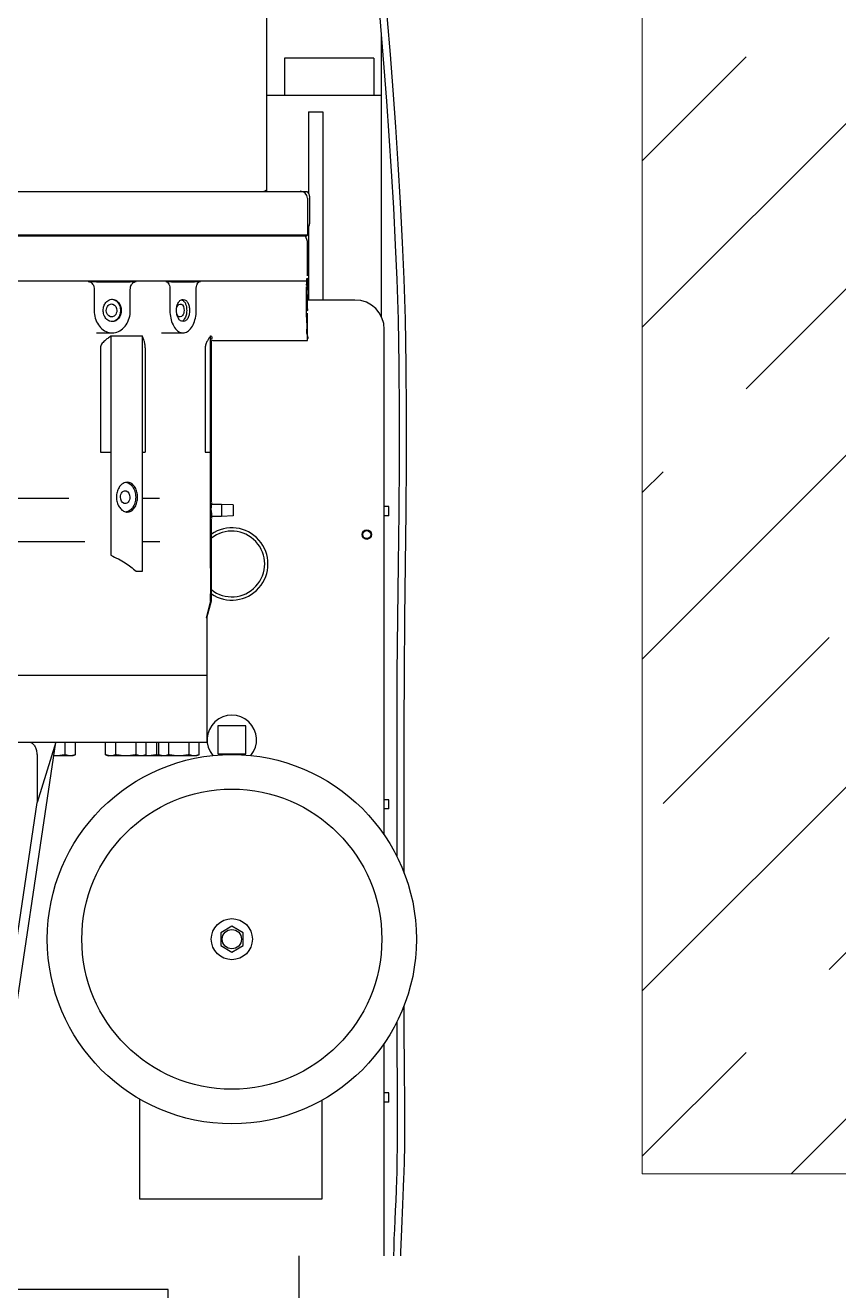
# Model space of a CAD drawing. Extents: x -18489 to 195597, y -1599 to 112111.
# Drawn here: x -16367.4 to -16298.1, y 8096.4 to 8204.2 of the extents above; entities that cross this region are included whole.
import ezdxf

# ---------------------------------------------------------------- set-up
doc = ezdxf.new("R2010")
doc.units = 0
doc.header["$LTSCALE"] = 100
doc.layers.add('188K-SM-03-F10-MECH-EQ-Y2257103$0$Micron CUP L10 CDA EQU$0$M-EQPM-AD', color=5, linetype='Continuous')

# ---------------------------------------------------------------- blocks, each defined once
blk = doc.blocks.new('188K-SM-03-F10-MECH-EQ-Y2257103$0$Micron CUP L10 CDA EQU$0$XCM7Q30CDA-200K$0$xCUP-L40-M03-HVAC-EQ$0$xCUP-L40-M03-HVAC-EQ$0$XCUP-L40-HVAC-EQ$0$C700')
for p, q in [((-637, 324.5), (-637, 378.5)), ((-525.5, 378.5), (-525.5, 353.1)), ((-525.5, 353.1), (525.5, 353.1)), ((-709.8, 324.5), (-709.8, 143.4)), ((-656.5, 276.2), (-501.2, 276.2)), ((-656.5, 192), (-656.5, 276.2)), ((-501.2, 276.2), (-501.2, 191)), ((-713.6, 193.5), (-709.8, 193.5)), ((-713.6, 193.5), (-713.6, 185.6)), ((-713.6, 185.6), (-709.8, 185.6)), ((-386.2, 178.8), (-429.6, -113.2)), ((-378, 178.8), (-413.8, -61.8)), ((-726.7, 126.9), (-726.7, 111)), ((-720.4, 125.4), (-720.4, 126.9)), ((-579.8, 65.6), (-589.4, 60.1)), ((-570.3, 60.1), (-579.8, 65.6)), ((-589.4, 60.1), (-589.4, 49.1)), ((-570.3, 49.1), (-570.3, 60.1)), ((-589.4, 49.1), (-579.8, 43.6)), ((-579.8, 43.6), (-570.3, 49.1)), ((-720.4, -29.8), (-720.4, -16.1)), ((-709.8, -34.2), (-709.8, -465.2)), ((-713.6, -56.4), (-709.8, -56.4)), ((-713.6, -56.4), (-713.6, -64.3)), ((-713.6, -64.3), (-709.8, -64.3)), ((-429.6, -113.2), (-413.8, -61.8)), ((-413.8, -100.5), (-413.8, -61.8)), ((-567.9, -103.4), (-591.7, -103.4)), ((-591.7, -103.4), (-591.7, -127.2)), ((-567.9, -127.2), (-567.9, -103.4)), ((-552, -102.6), (-549.7, -101.6)), ((-552, -102.6), (-552, -113.2)), ((-549.7, -101.6), (-474.5, -101.6)), ((-543.3, -102.6), (-543.3, -113.2)), ((-526, -102.6), (-526, -113.2)), ((-517.4, -102.6), (-519.7, -101.6)), ((-517.4, -102.6), (-517.4, -113.2)), ((-515.7, -102.6), (-515.7, -113.2)), ((-506.8, -102.6), (-504.5, -101.6)), ((-506.8, -102.6), (-506.8, -113.2)), ((-498.1, -102.6), (-498.1, -113.2)), ((-480.8, -102.6), (-480.8, -113.2)), ((-472.2, -102.6), (-474.5, -101.6)), ((-472.2, -102.6), (-472.2, -113.2)), ((-446.4, -102.6), (-444.1, -101.6)), ((-446.4, -102.6), (-446.4, -113.2)), ((-444.1, -101.6), (-427.9, -101.6)), ((-437.7, -102.6), (-437.7, -113.2)), ((-192.9, -113.2), (-558.6, -113.2)), ((-558.6, -219.4), (-558.6, -113.2)), ((-591.7, -127.2), (-567.9, -127.2)), ((-558.6, -170.2), (536.8, -170.2)), ((-558.6, -219.4), (-562.4, -233.7)), ((-561.6, -233.7), (-557.8, -219.4)), ((-558.6, -219.4), (-557.8, -219.4)), ((-561.6, -233.7), (-562.4, -233.7)), ((-562.4, -233.7), (-562.4, -303.5)), ((-561.6, -233.7), (-561.6, -239.8)), ((-561.6, -261.7), (-561.6, -459.7)), ((-498.1, -259), (-503.6, -259)), ((-503.6, -259), (-503.6, -459.7)), ((-476.6, -459.7), (-476.6, -272.6)), ((-503.6, -284.4), (-518.4, -284.4)), ((-270.2, -284.4), (-454.3, -284.4)), ((-713.6, -306.2), (-709.8, -306.2)), ((-713.6, -306.2), (-713.6, -314.2)), ((-580.9, -306.1), (-570.9, -305.7)), ((-580.9, -315.7), (-580.9, -306.1)), ((-570.9, -305.7), (-562.3, -305.7)), ((-570.9, -316), (-570.9, -305.7)), ((-562.4, -304.1), (-562.4, -304.4)), ((-562.4, -304.1), (-562.4, -304.4)), ((-562.4, -304.4), (-562.4, -304.5)), ((-562.4, -304.5), (-562.4, -304.7)), ((-562.4, -304.5), (-562.3, -305.7)), ((-562.4, -304.7), (-562.3, -305.7)), ((-713.6, -314.2), (-709.8, -314.2)), ((-580.9, -315.7), (-570.9, -316)), ((-570.9, -316), (-562.3, -316)), ((-562.4, -317.2), (-562.3, -316)), ((-562.4, -317.1), (-562.3, -316.1)), ((-562.4, -317.2), (-562.4, -317.1)), ((-562.4, -317.4), (-562.4, -317.2)), ((-562.4, -317.7), (-562.4, -317.4)), ((-562.4, -317.7), (-562.4, -317.4)), ((-562.4, -318.2), (-562.4, -455.7)), ((-518.1, -321), (-503.6, -321)), ((-518.1, -321), (-503.6, -321)), ((-440.9, -321), (-336.4, -321)), ((-557.1, -360.6), (-561.6, -360.6)), ((-557.1, -449.4), (-557.1, -360.6)), ((-503.6, -360.6), (-505.9, -360.6)), ((-505.9, -449.4), (-505.9, -360.6)), ((-467.8, -360.6), (-476.6, -360.6)), ((-467.8, -449.4), (-467.8, -360.6)), ((-563.5, -455.8), (-644.3, -455.8)), ((-644.3, -455.8), (-644.3, -478.9)), ((-561.6, -459.7), (-561.7, -459.7)), ((-519.8, -462.2), (-538.2, -462.2)), ((-519.7, -462.2), (-519.7, -462.2)), ((-476.6, -459.7), (-503.6, -459.7)), ((-464.5, -462.2), (-477.8, -462.2)), ((-464.4, -462.2), (-464.4, -462.2)), ((-534.2, -474.6), (-534.1, -474.9)), ((-707.3, -476), (-707.3, -715.3)), ((-643.3, -501.5), (-643.3, -481.2)), ((-549.4, -481.2), (-549.4, -499)), ((-527, -499), (-527, -481.2)), ((-493.2, -481.2), (-493.2, -499)), ((-462.4, -499), (-462.4, -481.2)), ((-684.8, -490.1), (-643.9, -490.1)), ((-657.3, -650.6), (-657.3, -490.1)), ((-645.3, -552.9), (-645.3, -490.1)), ((-643.9, -491.2), (-643.9, -493)), ((-330.6, -506.6), (-642.8, -506.6)), ((-644.3, -510.9), (-644.3, -538.3)), ((-644.2, -508.6), (-644.2, -508.7)), ((-643.6, -544.8), (-644.2, -545.4)), ((-644.2, -545.4), (-357.3, -545.4)), ((-644.2, -576.9), (-644.2, -545.4)), ((-262.9, -544.8), (-643.6, -544.8)), ((-646, -576.9), (-646, -556.9)), ((-645.3, -650.6), (-645.3, -580.8)), ((-271.6, -582.8), (-643, -582.8)), ((-609.3, -913.4), (-609.3, -582.8)), ((-645.3, -650.6), (-657.3, -650.6)), ((-707.3, -664.6), (-609.3, -664.6)), ((-700.9, -696.3), (-700.9, -664.6)), ((-624.8, -696.3), (-624.8, -664.6)), ((-700.9, -696.3), (-624.8, -696.3))]:
    blk.add_line(p, q)
for points in [[(-724, 324.5), (-724, 321.4), (-724.2, 314.9), (-724.4, 308.4), (-724.7, 301.7), (-725, 294.8), (-725.3, 287.9), (-725.7, 280.8), (-726, 273.5), (-726.3, 266), (-726.6, 258.3), (-726.7, 253.9)], [(-720.4, 253.7), (-720.2, 259.5), (-719.9, 268.5), (-719.5, 277.3), (-719.1, 285.8), (-718.7, 294), (-718.4, 302), (-718, 309.9), (-717.8, 317.6), (-717.6, 324.5)], [(-726.7, 253.9), (-727, 244.1), (-727.2, 230.7), (-727.3, 216.7), (-727.3, 202.3), (-727.2, 187.5), (-727, 172.1), (-726.9, 156.3), (-726.8, 140.1), (-726.7, 126.9)], [(-720.4, 126.9), (-720.4, 140), (-720.5, 156.3), (-720.7, 172), (-720.8, 187.4), (-720.9, 202.2), (-720.9, 216.6), (-720.8, 230.5), (-720.6, 244), (-720.4, 253.7)], [(-726.7, -1.8), (-726.7, -13.6), (-726.7, -29.8)], [(-726.7, -29.8), (-726.7, -60.9), (-726.7, -75.8), (-726.7, -90.1), (-726.7, -104.1), (-726.7, -117.5), (-726.7, -127)], [(-720.4, -127), (-720.4, -117.5), (-720.4, -104.1), (-720.4, -90.1), (-720.4, -75.8), (-720.4, -60.9), (-720.4, -29.8)], [(-726.7, -127), (-727, -172.2), (-727.4, -219.3), (-728, -265.1), (-728.5, -309.6), (-728.8, -352.7), (-728.8, -394.4), (-728.5, -434.8), (-727.8, -473.8), (-726.7, -508)], [(-720.4, -507.7), (-721.5, -473.6), (-722.2, -434.6), (-722.5, -394.2), (-722.5, -352.5), (-722.1, -309.5), (-721.6, -265), (-721.1, -219.3), (-720.6, -172.2), (-720.4, -127)], [(-726.7, -508), (-725.4, -539.1), (-723.7, -572.9), (-721.7, -605.9), (-719.6, -637.9), (-717.3, -669), (-715, -699.4), (-712.5, -729), (-711.7, -738.4)], [(-705.4, -737.9), (-707.2, -716.6), (-709.5, -688.4), (-711.7, -659.6), (-713.8, -630.2), (-715.8, -599.9), (-717.6, -568.7), (-719.2, -536.9), (-720.4, -507.7)]]:
    blk.add_lwpolyline(points)
for centre, radius in [((-579.8, 54.6), 157.4), ((-579.8, 54.6), 127.9), ((-579.8, 54.6), 17.5), ((-579.8, 54.6), 8.25), ((-694.8, -290.2), 4), ((-694.8, -290.2), 3.4)]:
    blk.add_circle(centre, radius)
for centre, radius, start, end in [((-579.8, -115.3), 21.1, 140.4827, 39.5173), ((-579.8, -265.2), 30.8, 55.4711, 304.5289), ((-579.8, -265.2), 28, 51.367, 308.633), ((-563.4, -450.7), 5.08, 270, 281.0389), ((-684.8, -465.2), 25, 180, 270), ((-631.6, -538.3), 12.7, 180, 210.5223), ((-638.2, -576.9), 6, 180, 270)]:
    blk.add_arc(centre, radius, start, end)
for points, knots in [([(-552, -102.6), (-551.9, -102.5), (-551.7, -102.4), (-551.3, -102.3), (-551, -102.2), (-550.6, -102.1), (-550.3, -102), (-550, -101.9), (-549.6, -101.8), (-549.3, -101.8), (-549, -101.7), (-548.7, -101.7), (-548.3, -101.6), (-548, -101.6), (-547.8, -101.6), (-547.7, -101.6)], [0, 0, 0, 0, 0.373871, 0.7385, 1.09539, 1.445899, 1.791187, 2.132285, 2.470092, 2.805371, 3.138764, 3.470805, 3.801927, 4.132484, 4.462773, 4.462773, 4.462773, 4.462773]), ([(-547.7, -101.6), (-547.6, -101.6), (-547.3, -101.6), (-547, -101.6), (-546.7, -101.7), (-546.3, -101.7), (-546, -101.8), (-545.7, -101.8), (-545.4, -101.9), (-545, -102), (-544.7, -102.1), (-544.4, -102.2), (-544, -102.3), (-543.7, -102.4), (-543.5, -102.5), (-543.3, -102.6)], [0, 0, 0, 0, 0.330296, 0.66086, 0.991988, 1.324035, 1.657432, 1.992713, 2.330519, 2.671611, 3.016891, 3.367389, 3.724274, 4.088898, 4.462773, 4.462773, 4.462773, 4.462773]), ([(-543.3, -102.6), (-543.1, -102.5), (-542.7, -102.4), (-542, -102.3), (-541.3, -102.2), (-540.6, -102.1), (-540, -102), (-539.3, -101.9), (-538.6, -101.8), (-538, -101.8), (-537.3, -101.7), (-536.7, -101.7), (-536, -101.6), (-535.3, -101.6), (-534.9, -101.6), (-534.7, -101.6)], [0, 0, 0, 0, 0.707744, 1.402415, 2.086664, 2.762875, 3.433051, 4.098922, 4.761941, 5.423249, 6.0837, 6.743873, 7.404091, 8.064468, 8.724964, 8.724964, 8.724964, 8.724964]), ([(-534.7, -101.6), (-534.5, -101.6), (-534, -101.6), (-533.4, -101.6), (-532.7, -101.7), (-532, -101.7), (-531.4, -101.8), (-530.7, -101.8), (-530.1, -101.9), (-529.4, -102), (-528.7, -102.1), (-528.1, -102.2), (-527.4, -102.3), (-526.7, -102.4), (-526.3, -102.5), (-526, -102.6)], [0, 0, 0, 0, 0.66051, 1.3209, 1.981131, 2.641315, 3.301773, 3.963084, 4.626102, 5.291963, 5.96212, 6.638309, 7.322549, 8.017213, 8.724964, 8.724964, 8.724964, 8.724964]), ([(-526, -102.6), (-525.9, -102.5), (-525.7, -102.4), (-525.3, -102.3), (-525, -102.2), (-524.7, -102.1), (-524.3, -102), (-524, -101.9), (-523.7, -101.8), (-523.3, -101.8), (-523, -101.7), (-522.7, -101.7), (-522.4, -101.6), (-522, -101.6), (-521.8, -101.6), (-521.7, -101.6)], [0, 0, 0, 0, 0.373871, 0.7385, 1.09539, 1.445899, 1.791187, 2.132285, 2.470092, 2.805371, 3.138764, 3.470805, 3.801927, 4.132484, 4.462773, 4.462773, 4.462773, 4.462773]), ([(-521.7, -101.6), (-521.6, -101.6), (-521.4, -101.6), (-521, -101.6), (-520.7, -101.7), (-520.4, -101.7), (-520.1, -101.8), (-519.7, -101.8), (-519.4, -101.9), (-519.1, -102), (-518.7, -102.1), (-518.4, -102.2), (-518.1, -102.3), (-517.7, -102.4), (-517.5, -102.5), (-517.4, -102.6)], [0, 0, 0, 0, 0.330296, 0.66086, 0.991988, 1.324035, 1.657432, 1.992713, 2.330519, 2.671611, 3.016891, 3.367389, 3.724274, 4.088898, 4.462773, 4.462773, 4.462773, 4.462773]), ([(-519.7, -101.6), (-519.7, -101.6), (-519.6, -101.6), (-519.3, -101.6), (-519, -101.7), (-518.7, -101.7), (-518.3, -101.8), (-518, -101.8), (-517.7, -101.9), (-517.4, -102), (-517, -102.1), (-516.7, -102.2), (-516.4, -102.3), (-516, -102.4), (-515.8, -102.5), (-515.7, -102.6)], [0, 0, 0, 0, 0.012367, 0.342931, 0.674059, 1.006106, 1.339503, 1.674783, 2.01259, 2.353682, 2.698962, 3.04946, 3.406345, 3.770969, 4.144844, 4.144844, 4.144844, 4.144844]), ([(-515.7, -102.6), (-515.4, -102.5), (-515, -102.4), (-514.3, -102.3), (-513.6, -102.2), (-513, -102.1), (-512.3, -102), (-511.6, -101.9), (-511, -101.8), (-510.3, -101.8), (-509.7, -101.7), (-509, -101.7), (-508.3, -101.6), (-507.7, -101.6), (-507.2, -101.6), (-507, -101.6)], [0, 0, 0, 0, 0.707744, 1.402415, 2.086664, 2.762875, 3.433051, 4.098922, 4.761941, 5.423249, 6.0837, 6.743873, 7.404091, 8.064468, 8.724964, 8.724964, 8.724964, 8.724964]), ([(-507, -101.6), (-506.8, -101.6), (-506.4, -101.6), (-505.7, -101.6), (-505.1, -101.7), (-504.8, -101.7), (-504.7, -101.7)], [0, 0, 0, 0, 0.66051, 1.3209, 1.981131, 2.344198, 2.344198, 2.344198, 2.344198]), ([(-506.8, -102.6), (-506.7, -102.5), (-506.5, -102.4), (-506.1, -102.3), (-505.8, -102.2), (-505.4, -102.1), (-505.1, -102), (-504.8, -101.9), (-504.5, -101.8), (-504.1, -101.8), (-503.8, -101.7), (-503.5, -101.7), (-503.1, -101.6), (-502.8, -101.6), (-502.6, -101.6), (-502.5, -101.6)], [0, 0, 0, 0, 0.373871, 0.7385, 1.09539, 1.445899, 1.791187, 2.132285, 2.470092, 2.805371, 3.138764, 3.470805, 3.801927, 4.132484, 4.462773, 4.462773, 4.462773, 4.462773]), ([(-502.5, -101.6), (-502.4, -101.6), (-502.1, -101.6), (-501.8, -101.6), (-501.5, -101.7), (-501.2, -101.7), (-500.8, -101.8), (-500.5, -101.8), (-500.2, -101.9), (-499.8, -102), (-499.5, -102.1), (-499.2, -102.2), (-498.8, -102.3), (-498.5, -102.4), (-498.3, -102.5), (-498.1, -102.6)], [0, 0, 0, 0, 0.330296, 0.66086, 0.991988, 1.324035, 1.657432, 1.992713, 2.330519, 2.671611, 3.016891, 3.367389, 3.724274, 4.088898, 4.462773, 4.462773, 4.462773, 4.462773]), ([(-498.1, -102.6), (-497.9, -102.5), (-497.5, -102.4), (-496.8, -102.3), (-496.1, -102.2), (-495.4, -102.1), (-494.8, -102), (-494.1, -101.9), (-493.4, -101.8), (-492.8, -101.8), (-492.1, -101.7), (-491.5, -101.7), (-490.8, -101.6), (-490.2, -101.6), (-489.7, -101.6), (-489.5, -101.6)], [0, 0, 0, 0, 0.707744, 1.402415, 2.086664, 2.762875, 3.433051, 4.098922, 4.761941, 5.423249, 6.0837, 6.743873, 7.404091, 8.064468, 8.724964, 8.724964, 8.724964, 8.724964]), ([(-489.5, -101.6), (-489.3, -101.6), (-488.8, -101.6), (-488.2, -101.6), (-487.5, -101.7), (-486.9, -101.7), (-486.2, -101.8), (-485.5, -101.8), (-484.9, -101.9), (-484.2, -102), (-483.6, -102.1), (-482.9, -102.2), (-482.2, -102.3), (-481.5, -102.4), (-481.1, -102.5), (-480.8, -102.6)], [0, 0, 0, 0, 0.66051, 1.3209, 1.981131, 2.641315, 3.301773, 3.963084, 4.626102, 5.291963, 5.96212, 6.638309, 7.322549, 8.017213, 8.724964, 8.724964, 8.724964, 8.724964]), ([(-480.8, -102.6), (-480.7, -102.5), (-480.5, -102.4), (-480.2, -102.3), (-479.8, -102.2), (-479.5, -102.1), (-479.1, -102), (-478.8, -101.9), (-478.5, -101.8), (-478.2, -101.8), (-477.8, -101.7), (-477.5, -101.7), (-477.2, -101.6), (-476.8, -101.6), (-476.6, -101.6), (-476.5, -101.6)], [0, 0, 0, 0, 0.373871, 0.7385, 1.09539, 1.445899, 1.791187, 2.132285, 2.470092, 2.805371, 3.138764, 3.470805, 3.801927, 4.132484, 4.462773, 4.462773, 4.462773, 4.462773]), ([(-476.5, -101.6), (-476.4, -101.6), (-476.2, -101.6), (-475.8, -101.6), (-475.5, -101.7), (-475.2, -101.7), (-474.9, -101.8), (-474.5, -101.8), (-474.2, -101.9), (-473.9, -102), (-473.5, -102.1), (-473.2, -102.2), (-472.9, -102.3), (-472.5, -102.4), (-472.3, -102.5), (-472.2, -102.6)], [0, 0, 0, 0, 0.330296, 0.66086, 0.991988, 1.324035, 1.657432, 1.992713, 2.330519, 2.671611, 3.016891, 3.367389, 3.724274, 4.088898, 4.462773, 4.462773, 4.462773, 4.462773]), ([(-446.4, -102.6), (-446.3, -102.5), (-446, -102.4), (-445.7, -102.3), (-445.4, -102.2), (-445, -102.1), (-444.7, -102), (-444.4, -101.9), (-444, -101.8), (-443.7, -101.8), (-443.4, -101.7), (-443, -101.7), (-442.7, -101.6), (-442.4, -101.6), (-442.2, -101.6), (-442.1, -101.6)], [0, 0, 0, 0, 0.373871, 0.7385, 1.09539, 1.445899, 1.791187, 2.132285, 2.470092, 2.805371, 3.138764, 3.470805, 3.801927, 4.132484, 4.462773, 4.462773, 4.462773, 4.462773]), ([(-442.1, -101.6), (-441.9, -101.6), (-441.7, -101.6), (-441.4, -101.6), (-441.1, -101.7), (-440.7, -101.7), (-440.4, -101.8), (-440.1, -101.8), (-439.7, -101.9), (-439.4, -102), (-439.1, -102.1), (-438.7, -102.2), (-438.4, -102.3), (-438.1, -102.4), (-437.8, -102.5), (-437.7, -102.6)], [0, 0, 0, 0, 0.330296, 0.66086, 0.991988, 1.324035, 1.657432, 1.992713, 2.330519, 2.671611, 3.016891, 3.367389, 3.724274, 4.088898, 4.462773, 4.462773, 4.462773, 4.462773]), ([(-437.7, -102.6), (-437.5, -102.5), (-437, -102.4), (-436.4, -102.3), (-435.7, -102.2), (-435, -102.1), (-434.3, -102), (-433.7, -101.9), (-433, -101.8), (-432.4, -101.8), (-431.7, -101.7), (-431, -101.7), (-430.4, -101.6), (-429.7, -101.6), (-429.3, -101.6), (-429.1, -101.6)], [0, 0, 0, 0, 0.707744, 1.402415, 2.086664, 2.762875, 3.433051, 4.098922, 4.761941, 5.423249, 6.0837, 6.743873, 7.404091, 8.064468, 8.724964, 8.724964, 8.724964, 8.724964]), ([(-429.1, -101.6), (-428.8, -101.6), (-428.5, -101.6), (-428.1, -101.6), (-427.9, -101.6)], [0, 0, 0, 0, 0.66051, 1.150264, 1.150264, 1.150264, 1.150264]), ([(-407.4, -113.2), (-408.9, -113.2), (-411.2, -111.2), (-412.7, -107.8), (-413.6, -104.3), (-413.8, -101.8), (-413.8, -100.5)], [0, 0, 0, 0, 4.4849, 7.625982, 11.289316, 15.168417, 15.168417, 15.168417, 15.168417]), ([(-561.6, -245.9), (-561.6, -244.5), (-561.6, -242.5), (-561.6, -240.5), (-561.6, -239.8)], [0, 0, 0, 0, 4.06387, 6.045821, 6.045821, 6.045821, 6.045821]), ([(-561.6, -261.7), (-561.6, -259.8), (-561.6, -256.2), (-561.6, -250.9), (-561.6, -247.5), (-561.6, -245.9)], [0, 0, 0, 0, 5.644868, 10.918023, 15.824693, 15.824693, 15.824693, 15.824693]), ([(-476.6, -272.6), (-478.8, -271.6), (-482.9, -269.6), (-488.6, -266.3), (-493.7, -262.8), (-496.7, -260.3), (-498.1, -259)], [0, 0, 0, 0, 7.111752, 13.707256, 19.821059, 25.512481, 25.512481, 25.512481, 25.512481]), ([(-562.3, -310.9), (-562.3, -310), (-562.3, -308.4), (-562.4, -302.3), (-562.3, -305.2), (-562.3, -305.7)], [0, 0, 0, 0, 2.796617, 6.778631, 8.415734, 8.415734, 8.415734, 8.415734]), ([(-562.3, -310.9), (-562.3, -311.8), (-562.3, -313.4), (-562.4, -319.5), (-562.3, -316.6), (-562.3, -316)], [0, 0, 0, 0, 2.796625, 6.778639, 8.415742, 8.415742, 8.415742, 8.415742]), ([(-490.6, -309.5), (-491.1, -309.5), (-492.8, -309.7), (-495.3, -311.1), (-497.6, -314), (-499, -317.9), (-499.4, -320.7), (-499.4, -322.2)], [0, 0, 0, 0, 1.56275, 4.812456, 8.470493, 12.569647, 16.93866, 16.93866, 16.93866, 16.93866]), ([(-497.8, -322.2), (-497.8, -320.5), (-497.4, -317.3), (-495.5, -313.2), (-492.8, -310.5), (-490.8, -309.7), (-490, -309.6)], [0, 0, 0, 0, 4.905721, 9.460588, 13.467162, 15.893173, 15.893173, 15.893173, 15.893173]), ([(-481.4, -322.2), (-481.4, -320.7), (-481.8, -317.8), (-483.4, -314), (-485.8, -311.1), (-488.3, -309.7), (-489.7, -309.5), (-490.1, -309.5)], [0, 0, 0, 0, 4.376034, 8.52741, 12.286202, 15.626731, 16.678317, 16.678317, 16.678317, 16.678317]), ([(-499.4, -322.2), (-499.4, -323.6), (-499, -326.5), (-497.6, -330.3), (-495.3, -333.2), (-492.8, -334.7), (-491.1, -334.8), (-490.6, -334.8)], [0, 0, 0, 0, 4.369307, 8.468594, 12.126354, 15.375951, 16.938651, 16.938651, 16.938651, 16.938651]), ([(-492.3, -333.9), (-493.4, -333.2), (-495.5, -331.1), (-497.4, -327), (-497.8, -323.8), (-497.8, -322.2)], [0, 0, 0, 0, 4.006574, 8.561441, 13.467162, 13.467162, 13.467162, 13.467162]), ([(-492.8, -322.2), (-492.8, -320.6), (-492.2, -317.9), (-489.7, -316.7), (-488.8, -316.7)], [0, 0, 0, 0, 4.592195, 7.298767, 7.298767, 7.298767, 7.298767]), ([(-488.8, -327.6), (-489.1, -327.7), (-491.6, -327.5), (-492.8, -324.2), (-492.8, -322.2)], [0, 0, 0, 0, 0.871204, 7.094359, 7.094359, 7.094359, 7.094359]), ([(-488.8, -316.7), (-488.5, -316.7), (-486.1, -316.8), (-484.9, -320.1), (-484.9, -322.2)], [0, 0, 0, 0, 0.871204, 7.094359, 7.094359, 7.094359, 7.094359]), ([(-484.9, -322.2), (-484.9, -323.7), (-485.5, -326.4), (-487.9, -327.6), (-488.8, -327.6)], [0, 0, 0, 0, 4.592195, 7.298767, 7.298767, 7.298767, 7.298767]), ([(-487, -333.8), (-486.7, -333.6), (-485.3, -332.7), (-483.4, -330.3), (-481.8, -326.5), (-481.4, -323.6), (-481.4, -322.2)], [0, 0, 0, 0, 1.156159, 4.915233, 9.066469, 13.442207, 13.442207, 13.442207, 13.442207]), ([(-490.6, -334.8), (-490.1, -334.8), (-488.8, -334.7), (-487.7, -334.2), (-487, -333.8)], [0, 0, 0, 0, 1.576669, 3.778028, 3.778028, 3.778028, 3.778028]), ([(-558.9, -455.4), (-558.4, -454.5), (-557.4, -452.6), (-557.1, -450.5), (-557.1, -449.4)], [0, 0, 0, 0, 3.047976, 6.339919, 6.339919, 6.339919, 6.339919]), ([(-505.9, -449.4), (-505.9, -450.5), (-505.8, -452.5), (-505.3, -454.5), (-505, -455.4)], [0, 0, 0, 0, 3.260999, 6.090388, 6.090388, 6.090388, 6.090388]), ([(-471.4, -455.4), (-470.4, -454.6), (-468.6, -452.9), (-467.8, -450.5), (-467.8, -449.4)], [0, 0, 0, 0, 3.752971, 7.157917, 7.157917, 7.157917, 7.157917]), ([(-643.3, -475.9), (-643.3, -475), (-643.4, -471.9), (-644, -466.4), (-642.9, -462.1), (-645.4, -457.1), (-644.2, -457)], [0, 0, 0, 0, 2.529872, 9.613376, 15.240058, 18.854606, 18.854606, 18.854606, 18.854606]), ([(-538.2, -462.2), (-538.8, -462.2), (-540.9, -462.5), (-544.2, -464.7), (-547.1, -469.1), (-549, -474.8), (-549.4, -479), (-549.4, -481.2)], [0, 0, 0, 0, 1.962567, 6.258772, 11.448714, 17.49656, 24.044012, 24.044012, 24.044012, 24.044012]), ([(-527, -481.2), (-527, -479), (-527.4, -474.8), (-529.3, -469.1), (-532.1, -464.7), (-535.4, -462.5), (-537.5, -462.2), (-538.2, -462.2)], [0, 0, 0, 0, 6.547452, 12.595298, 17.78524, 22.081445, 24.044012, 24.044012, 24.044012, 24.044012]), ([(-477.8, -462.2), (-478.7, -462.2), (-481.4, -462.4), (-485.8, -464.5), (-490, -468.9), (-492.6, -474.7), (-493.2, -479), (-493.2, -481.2)], [0, 0, 0, 0, 2.690228, 8.20299, 14.107719, 20.428712, 27.007209, 27.007209, 27.007209, 27.007209]), ([(-462.4, -481.2), (-462.4, -479), (-463, -474.7), (-465.6, -468.9), (-469.8, -464.5), (-474.2, -462.4), (-476.9, -462.2), (-477.8, -462.2)], [0, 0, 0, 0, 6.578497, 12.89949, 18.804219, 24.316981, 27.007209, 27.007209, 27.007209, 27.007209]), ([(-476.6, -459.7), (-475.8, -458.9), (-474, -457.5), (-472.2, -456.1), (-471.4, -455.4)], [0, 0, 0, 0, 3.423867, 6.803986, 6.803986, 6.803986, 6.803986]), ([(-543.8, -481.3), (-543.8, -480.1), (-543.5, -477.7), (-542.4, -474.7), (-540.7, -472.3), (-538.9, -471.9), (-538.2, -471.9)], [0, 0, 0, 0, 3.668246, 6.986674, 9.735408, 11.94728, 11.94728, 11.94728, 11.94728]), ([(-541.3, -481.3), (-541.3, -479.9), (-541, -477.3), (-539.6, -474), (-537.9, -472.3), (-537, -472)], [0, 0, 0, 0, 4.167902, 7.826499, 10.712001, 10.712001, 10.712001, 10.712001]), ([(-538.2, -471.9), (-537.4, -471.9), (-535.7, -472.3), (-534.7, -473.8), (-534.2, -474.6)], [0, 0, 0, 0, 2.211872, 4.960606, 4.960606, 4.960606, 4.960606]), ([(-485.5, -481.3), (-485.5, -480.1), (-485.1, -477.6), (-483.5, -474.5), (-480.9, -472.3), (-478.8, -471.8), (-477.8, -471.8)], [0, 0, 0, 0, 3.690302, 7.201456, 10.442393, 13.477775, 13.477775, 13.477775, 13.477775]), ([(-484.9, -481.3), (-484.9, -479.9), (-484.4, -477.2), (-482.3, -473.7), (-479.7, -472.1), (-478.2, -471.8), (-477.8, -471.8)], [0, 0, 0, 0, 4.200727, 8.143063, 11.737258, 12.885803, 12.885803, 12.885803, 12.885803]), ([(-475.8, -472.1), (-475.5, -472.2), (-474.5, -472.6), (-473.6, -473.3), (-473.1, -473.7)], [0, 0, 0, 0, 1.028115, 3.174468, 3.174468, 3.174468, 3.174468]), ([(-473.1, -473.7), (-472.8, -474), (-471.8, -475.1), (-471.1, -476.5), (-470.7, -477.7)], [0, 0, 0, 0, 1.110002, 4.621155, 4.621155, 4.621155, 4.621155]), ([(-644.2, -481), (-645.4, -481.1), (-643.8, -484.2), (-644, -485.6), (-644, -486.1)], [0, 0, 0, 0, 3.574834, 5.062962, 5.062962, 5.062962, 5.062962]), ([(-643.9, -494.9), (-643.9, -493.1), (-643.9, -489.4), (-644, -485.8), (-644.2, -479), (-644, -485.8), (-643.9, -488.8), (-643.9, -491.8), (-643.9, -493)], [0, 0, 0, 0, 5.46678, 10.279553, 13.85415, 17.428984, 22.241631, 25.813331, 25.813331, 25.813331, 25.813331]), ([(-538.2, -490.6), (-538.9, -490.6), (-540.7, -490.2), (-542.4, -487.9), (-543.5, -484.9), (-543.8, -482.5), (-543.8, -481.3)], [0, 0, 0, 0, 2.211872, 4.960606, 8.279034, 11.94728, 11.94728, 11.94728, 11.94728]), ([(-539.9, -487.8), (-540.3, -487.1), (-541, -484.9), (-541.3, -482.7), (-541.3, -481.3)], [0, 0, 0, 0, 2.540516, 6.708418, 6.708418, 6.708418, 6.708418]), ([(-539, -481.3), (-539, -479.8), (-538.7, -477.2), (-536.5, -476), (-535.7, -475.9)], [0, 0, 0, 0, 4.517867, 6.840963, 6.840963, 6.840963, 6.840963]), ([(-535.7, -486.7), (-536, -486.8), (-538.3, -486.7), (-539, -483.3), (-539, -481.3)], [0, 0, 0, 0, 0.709443, 6.696123, 6.696123, 6.696123, 6.696123]), ([(-535.7, -475.9), (-535.5, -475.8), (-533.9, -475.8), (-533.1, -477.7), (-532.8, -478.9)], [0, 0, 0, 0, 0.709443, 4.450287, 4.450287, 4.450287, 4.450287]), ([(-532.7, -483.7), (-532.9, -484.4), (-533.5, -485.8), (-535, -486.6), (-535.7, -486.7)], [0, 0, 0, 0, 2.155278, 4.478373, 4.478373, 4.478373, 4.478373]), ([(-532.8, -483.7), (-532.8, -484.1), (-533.1, -485.6), (-533.7, -487.1), (-534.2, -488)], [0, 0, 0, 0, 1.251825, 4.570254, 4.570254, 4.570254, 4.570254]), ([(-534.1, -474.9), (-533.6, -475.8), (-533.1, -477.1), (-532.8, -478.5), (-532.8, -478.9)], [0, 0, 0, 0, 2.954268, 4.206093, 4.206093, 4.206093, 4.206093]), ([(-477.8, -490.8), (-478.8, -490.8), (-480.9, -490.3), (-483.5, -488.1), (-485.1, -484.9), (-485.5, -482.5), (-485.5, -481.3)], [0, 0, 0, 0, 3.035382, 6.276319, 9.787472, 13.477775, 13.477775, 13.477775, 13.477775]), ([(-478.9, -490.6), (-480.1, -490.3), (-482.3, -488.9), (-484.4, -485.4), (-484.9, -482.7), (-484.9, -481.3)], [0, 0, 0, 0, 3.594195, 7.53653, 11.737258, 11.737258, 11.737258, 11.737258]), ([(-481.7, -481.3), (-481.7, -479.7), (-480.8, -476.9), (-478.2, -475.8), (-477.2, -475.8)], [0, 0, 0, 0, 4.665338, 7.707872, 7.707872, 7.707872, 7.707872]), ([(-477.2, -486.8), (-477.6, -486.8), (-480.1, -486.6), (-481.7, -483.4), (-481.7, -481.3)], [0, 0, 0, 0, 1.00494, 7.455908, 7.455908, 7.455908, 7.455908]), ([(-477.2, -475.8), (-476.9, -475.8), (-474.4, -476), (-472.7, -479.1), (-472.7, -481.3)], [0, 0, 0, 0, 1.00494, 7.455908, 7.455908, 7.455908, 7.455908]), ([(-472.7, -481.3), (-472.7, -482.8), (-473.6, -485.7), (-476.2, -486.8), (-477.2, -486.8)], [0, 0, 0, 0, 4.665338, 7.707872, 7.707872, 7.707872, 7.707872]), ([(-470.7, -484.9), (-471.1, -486), (-471.8, -487.5), (-472.8, -488.6), (-473.1, -488.8)], [0, 0, 0, 0, 3.511153, 4.621155, 4.621155, 4.621155, 4.621155]), ([(-643.9, -494.9), (-643.9, -496.7), (-643.9, -500.4), (-644, -504), (-644.2, -510.8), (-644, -504), (-643.9, -501.5), (-643.9, -499.2), (-643.9, -498.6)], [0, 0, 0, 0, 5.46678, 10.279553, 13.85415, 17.428984, 22.241631, 23.991154, 23.991154, 23.991154, 23.991154]), ([(-644, -486.1), (-644, -487.2), (-643.9, -488.9), (-643.9, -490.6), (-643.9, -491.2)], [0, 0, 0, 0, 3.324578, 5.074028, 5.074028, 5.074028, 5.074028]), ([(-536.9, -490.4), (-537.8, -490), (-538.9, -489.2), (-539.7, -488.1), (-539.9, -487.8)], [0, 0, 0, 0, 2.828715, 3.972117, 3.972117, 3.972117, 3.972117]), ([(-534.2, -488), (-534.7, -488.8), (-535.6, -490.1), (-537, -490.5), (-537.5, -490.6)], [0, 0, 0, 0, 2.748734, 4.270321, 4.270321, 4.270321, 4.270321]), ([(-473.1, -488.8), (-473.6, -489.3), (-474.9, -490.3), (-476.4, -490.7), (-477.2, -490.8)], [0, 0, 0, 0, 2.146353, 4.608333, 4.608333, 4.608333, 4.608333]), ([(-644, -505.2), (-644.1, -506.4), (-644.3, -511), (-644, -505.6), (-644, -504.2), (-644, -503.7)], [0, 0, 0, 0, 3.574834, 7.149668, 8.638012, 8.638012, 8.638012, 8.638012]), ([(-644, -503.7), (-644, -502.6), (-643.9, -500.9), (-643.9, -499.2), (-643.9, -498.6)], [0, 0, 0, 0, 3.324362, 5.073885, 5.073885, 5.073885, 5.073885]), ([(-642.8, -506.6), (-643.9, -506.6), (-643.1, -504.5), (-643.3, -502.9), (-643.5, -502.8)], [0, 0, 0, 0, 3.167287, 3.815387, 3.815387, 3.815387, 3.815387]), ([(-549.6, -501.6), (-549.7, -502.4), (-550.1, -503.6), (-550.9, -504.6), (-551.2, -505)], [0, 0, 0, 0, 2.408463, 3.806047, 3.806047, 3.806047, 3.806047]), ([(-523.4, -506), (-526.7, -505.8), (-532.2, -505.6), (-537.6, -505.6), (-539.8, -505.6)], [0, 0, 0, 0, 9.965579, 16.42302, 16.42302, 16.42302, 16.42302]), ([(-523.4, -506), (-524.5, -506), (-526.8, -503.4), (-527, -500.7), (-527, -499)], [0, 0, 0, 0, 3.429038, 8.324469, 8.324469, 8.324469, 8.324469]), ([(-471.1, -505.6), (-475.6, -505.6), (-484.6, -505.6), (-493.6, -505.8), (-498.2, -506)], [0, 0, 0, 0, 13.354691, 27.099417, 27.099417, 27.099417, 27.099417]), ([(-457.4, -506), (-458.8, -506), (-461.8, -503.9), (-462.4, -500.7), (-462.4, -499)], [0, 0, 0, 0, 4.248193, 9.230195, 9.230195, 9.230195, 9.230195]), ([(-646, -556.9), (-646, -556.6), (-646, -556.1), (-646, -555.4), (-645.8, -554.7), (-645.7, -554.1), (-645.5, -553.5), (-645.3, -552.9), (-645, -552.4), (-644.8, -551.9), (-644.5, -551.6), (-644.3, -551.4), (-644.2, -551.4)], [0, 0, 0, 0, 0.72314, 1.438827, 2.138094, 2.815616, 3.462395, 4.07535, 4.647217, 5.177658, 5.663356, 5.931, 5.931, 5.931, 5.931]), ([(-643, -582.8), (-643.2, -582.8), (-643.4, -582.8), (-643.8, -582.7), (-644.1, -582.5), (-644.4, -582.2), (-644.8, -581.8), (-645, -581.3), (-645.3, -580.8), (-645.5, -580.3), (-645.7, -579.6), (-645.8, -579), (-646, -578.3), (-646, -577.6), (-646, -577.1), (-646, -576.9)], [0, 0, 0, 0, 0.364039, 0.743574, 1.15064, 1.59531, 2.081008, 2.611449, 3.183316, 3.796271, 4.44305, 5.120572, 5.819839, 6.535526, 7.258666, 7.258666, 7.258666, 7.258666]), ([(-607, -582.8), (-607.1, -582.8), (-607.2, -582.9), (-607.5, -583), (-607.9, -583.1), (-608.3, -583.3), (-608.7, -583.6), (-609.1, -583.8), (-609.3, -583.9)], [0, 0, 0, 0, 0.23473, 0.529509, 0.896486, 1.342756, 1.877681, 2.509723, 2.509723, 2.509723, 2.509723])]:
    blk.add_open_spline(points, degree=3, knots=knots)
for points, start_tangent, end_tangent in [([(-490.1, -309.5), (-490.6, -309.5)], (-0.996815, 0.079748), (-1, 0.000298)), ([(-489.7, -334.8), (-492.3, -333.9)], (-0.98949, 0.144604), (-0.865259, 0.501325)), ([(-561.7, -459.7), (-562.2, -456.9)], (-0.999986, -0.005371), (0.992583, 0.121566)), ([(-561.6, -459.7), (-558.9, -455.4)], (0.527696, 0.849433), (0.544353, 0.838856)), ([(-505, -455.4), (-503.6, -459.7)], (0.318423, -0.947949), (0.306134, -0.951988)), ([(-477.8, -471.8), (-475.8, -472.1)], (1, 0), (0.949423, -0.314)), ([(-643.3, -478.5), (-643.3, -475.9)], (-0.007778, 0.99997), (-0.01643, 0.999865)), ([(-643.3, -481.2), (-643.3, -478.5)], (0, 1), (-0.007778, 0.99997)), ([(-532.8, -478.9), (-532.6, -480)], (0.152501, -0.988303), (0.077926, -0.996959)), ([(-532.6, -482.6), (-532.8, -483.7)], (-0.077926, -0.996959), (-0.152501, -0.988303)), ([(-532.6, -480), (-532.6, -481.3)], (0.077926, -0.996959), (0, -1)), ([(-532.6, -481.3), (-532.6, -482.6)], (0, -1), (-0.077926, -0.996959)), ([(-470.7, -477.7), (-470.1, -481.3)], (0.317434, -0.94828), (0, -1)), ([(-470.1, -481.3), (-470.7, -484.9)], (0, -1), (-0.317434, -0.94828)), ([(-537.5, -490.6), (-538.2, -490.6)], (-0.98846, -0.151479), (-1, 0)), ([(-477.2, -490.8), (-477.8, -490.8)], (-0.995358, -0.096244), (-1, 0)), ([(-644, -505.2), (-644.2, -508.7)], (-0.03399, -0.999422), (-0.99891, 0.046678)), ([(-546.3, -505.7), (-553, -506)], (-0.999454, -0.033051), (-0.99884, -0.048153)), ([(-552.3, -505.9), (-553, -506)], (-0.92615, -0.377155), (-0.99884, -0.048153)), ([(-551.2, -505), (-552.3, -505.9)], (-0.670603, -0.741817), (-0.92615, -0.377155)), ([(-549.4, -499), (-549.6, -501.6)], (0, -1), (-0.182865, -0.983138)), ([(-543, -505.6), (-546.3, -505.7)], (-0.999787, -0.020632), (-0.999454, -0.033051)), ([(-539.8, -505.6), (-543, -505.6)], (-0.999977, -0.006792), (-0.999787, -0.020632)), ([(-496.4, -505.5), (-498.2, -506)], (-0.873926, -0.48606), (-0.999387, -0.035004)), ([(-494.6, -503.8), (-496.4, -505.5)], (-0.590573, -0.806984), (-0.873926, -0.48606)), ([(-493.8, -502.4), (-494.6, -503.8)], (-0.359397, -0.933185), (-0.590573, -0.806984)), ([(-493.5, -501.6), (-493.8, -502.4)], (-0.251815, -0.967775), (-0.359397, -0.933185)), ([(-493.2, -499), (-493.5, -501.6)], (-0.000001, -1), (-0.251815, -0.967775)), ([(-466.6, -505.7), (-471.1, -505.6)], (-0.99971, 0.024063), (-0.999887, 0.015062)), ([(-462, -505.9), (-466.6, -505.7)], (-0.999528, 0.030731), (-0.99971, 0.024063)), ([(-457.4, -506), (-462, -505.9)], (-0.999387, 0.035004), (-0.999528, 0.030731))]:
    blk.add_spline(points, degree=3, dxfattribs=dict(start_tangent=start_tangent, end_tangent=end_tangent))
blk = doc.blocks.new('188K-SM-03-F10-MECH-EQ-Y2257103')
at = {"layer": '188K-SM-03-F10-MECH-EQ-Y2257103$0$Micron CUP L10 CDA EQU$0$M-EQPM-AD', "lineweight": 0, "ltscale": 0.1}
h = blk.add_hatch(dxfattribs=at)
h.set_pattern_fill('JIS_STN_1E', color=256, scale=20)
h.set_pattern_definition([(45, (5826.516, 706.187), (-14.142136, 14.142136), []), (45, (5840.616, 706.187), (-14.142136, 14.142136), [20, -10])])
h.paths.add_polyline_path([(-16314.81, 8106.33), (-16184.81, 8106.33), (-16184.81, 8386.33), (-16314.81, 8386.33)])
blk.add_lwpolyline([(-16314.81, 8106.33), (-16184.81, 8106.33), (-16184.81, 8386.33), (-16314.81, 8386.33)], close=True, dxfattribs=at)
at = {"layer": '188K-SM-03-F10-MECH-EQ-Y2257103$0$Micron CUP L10 CDA EQU$0$M-EQPM-AD', "lineweight": 0, "ltscale": 0.1, "xscale": 0.1, "yscale": 0.1, "zscale": 0.1, "rotation": 179.9999999999998}
blk.add_blockref('188K-SM-03-F10-MECH-EQ-Y2257103$0$Micron CUP L10 CDA EQU$0$XCM7Q30CDA-200K$0$xCUP-L40-M03-HVAC-EQ$0$xCUP-L40-M03-HVAC-EQ$0$XCUP-L40-HVAC-EQ$0$C700', (-16407.79, 8131.79), dxfattribs=at)

msp = doc.modelspace()

# ---------------------------------------------------------------- block references
msp.add_blockref('188K-SM-03-F10-MECH-EQ-Y2257103', (0, 0))

doc.saveas('drawing.dxf')
